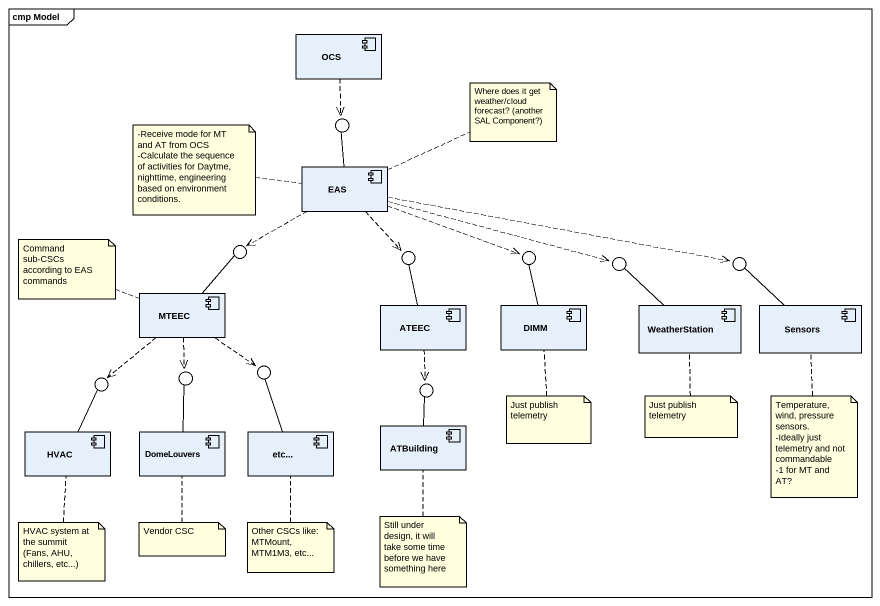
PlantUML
@startuml
mainframe cmp Model
component OCS
() " " as lollipop1
component EAS
() " " as lollipop2
() " " as lollipop3
() " " as lollipop4
() " " as lollipop5
() " " as lollipop6
component MTEEC
component ATEEC
component DIMM
component WeatherStation
component Sensors
() " " as lollipop7
() " " as lollipop8
() " " as lollipop9
() " " as lollipop10
component HVAC
component DomeLouvers
component "etc..." as etc
component ATBuilding
OCS ..> lollipop1
EAS -up- lollipop1
EAS .left.> lollipop2
EAS ..> lollipop3
EAS .right.> lollipop4
EAS .right.> lollipop5
EAS .right.> lollipop6
MTEEC -up- lollipop2
MTEEC ..> lollipop7
MTEEC ..> lollipop8
MTEEC ..> lollipop9
ATEEC -up- lollipop3
ATEEC ..> lollipop10
DIMM -up- lollipop4
WeatherStation -up- lollipop5
Sensors -up- lollipop6
HVAC -up- lollipop7
DomeLouvers -up- lollipop8
etc -up- lollipop9
ATBuilding -up- lollipop10
note right of EAS : Where does it get weather/cloud forecast? (another SAL Component?)
note left of EAS
  -Receive mode for MT and AT from OCS
  -Calculate the sequence of activities for Daytme, nighttime, engineering based on environment conditions.
end note
note left of MTEEC : Command sub-CSCs according to EAS commands
note bottom of DIMM : Just publish telemetry
note bottom of WeatherStation : Just publish telemetry
note bottom of Sensors
  Temperature, wind, pressure sensors.
  -Ideally just telemetry and not commandable
  -1 for MT and AT?
end note
note bottom of HVAC : HVAC system at the summit (Fans, AHU, chillers, etc...)
note bottom of DomeLouvers : Vendor CSC
note bottom of etc
  Other CSCs like:
  MTMount, MTM1M3, etc...
end note
note bottom of ATBuilding : Still under design, it will take some time before we have something here
@enduml
